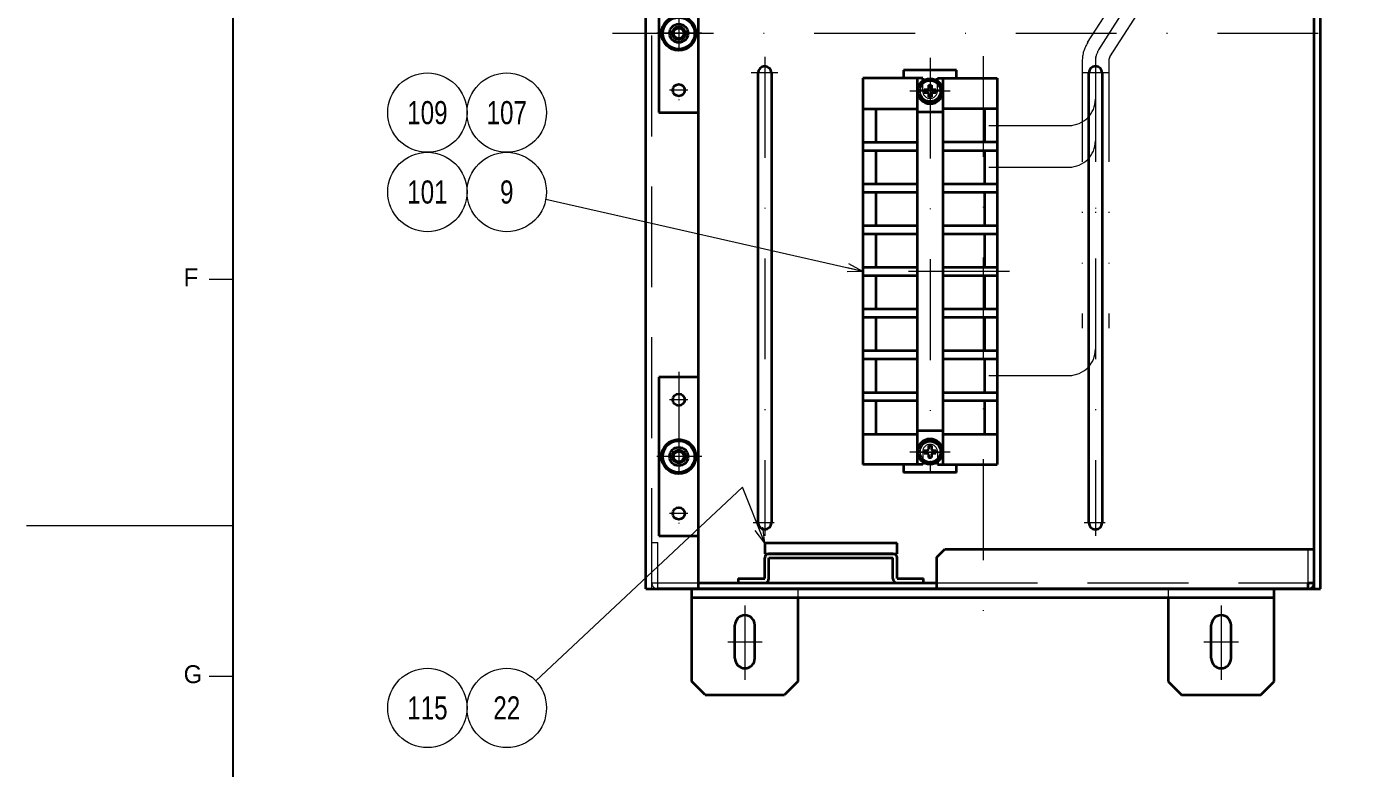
# Model space of a CAD drawing. Header units: millimetres. Extents: x 10 to 832, y 7 to 590.
# Drawn here: x 9.5 to 176.7, y 222.4 to 315.8 of the extents above; entities that cross this region are included whole.
import ezdxf
from ezdxf.enums import TextEntityAlignment as Align

# ---------------------------------------------------------------- set-up
doc = ezdxf.new("R2010")
doc.units = ezdxf.units.MM
for name, pattern in [('DASHDOT', [25.3, 12.7, -6.3, 0, -6.3]), ('DASHED', [19, 12.7, -6.3]), ('DIVIDE', [31.6, 12.7, -6.3, 0, -6.3, 0, -6.3])]:
    doc.linetypes.add(name, pattern=pattern)
for name, color, linetype in [('GR1_02', 7, 'Continuous'), ('GR1_03', 7, 'Continuous'), ('GR1_06', 7, 'Continuous'), ('GR1_09', 7, 'Continuous'), ('GR1_10', 7, 'Continuous'), ('GR1_15', 7, 'Continuous'), ('GR1_17', 7, 'Continuous'), ('図面枠B6M', 7, 'Continuous')]:
    doc.layers.add(name, color=color, linetype=linetype)
doc.styles.add('HG丸ｺﾞｼｯｸM-PRO', font='')
doc.styles.get('HG丸ｺﾞｼｯｸM-PRO').set_extended_font_data('HG丸ｺﾞｼｯｸM-PRO')

# ---------------------------------------------------------------- blocks, each defined once
blk = doc.blocks.new('BLKF023')
at = {"layer": '図面枠B6M', "color": 2, "linetype": 'Continuous', "lineweight": 25}
blk.add_line((35.5, 584), (35.5, 15), dxfattribs=at)
at = {"layer": '図面枠B6M', "color": 4, "linetype": 'Continuous', "lineweight": 13}
for p, q in [((32.5, 284), (35.5, 284)), ((9.5, 253), (35.5, 253)), ((32.5, 234), (35.5, 234))]:
    blk.add_line(p, q, dxfattribs=at)
at = {"layer": '図面枠B6M', "color": 4, "linetype": 'Continuous', "lineweight": 13, "style": 'HG丸ｺﾞｼｯｸM-PRO'}
for s, width, p in [('F', 0.998986, (29.29, 282.45)), ('G', 1.003714, (29.29, 232.45))]:
    blk.add_text(s, height=2.25, dxfattribs=dict(at, width=width)).set_placement(p, align=Align.BOTTOM_LEFT)
blk = doc.blocks.new('BLKF202')
at = {"layer": 'GR1_02', "color": 3, "linetype": 'Continuous', "lineweight": 35}
for p, q in [((87.5, 245), (87.5, 385)), ((87.5, 385), (172.5, 385)), ((94.17, 245), (94.17, 385)), ((171.73, 245), (171.73, 385)), ((172.5, 245), (172.5, 385)), ((87.5, 245), (172.5, 245))]:
    blk.add_line(p, q, dxfattribs=at)
at = {"layer": 'GR1_02', "color": 4, "linetype": 'DASHED', "lineweight": 13}
blk.add_line((88.27, 245), (88.27, 385), dxfattribs=at)
blk = doc.blocks.new('BLKF203')
at = {"layer": 'GR1_02', "color": 4, "linetype": 'DASHED', "lineweight": 13}
for p, q in [((88.27, 250.83), (89.03, 250.83)), ((88.27, 245.77), (88.27, 250.83)), ((89.03, 245.77), (89.03, 250.83)), ((170.97, 245.77), (170.97, 250)), ((88.27, 245.77), (89.03, 245.77)), ((89.03, 245), (89.03, 245.77)), ((89.03, 245.77), (94.17, 245.77)), ((124.17, 245.77), (170.97, 245.77))]:
    blk.add_line(p, q, dxfattribs=at)
at = {"layer": 'GR1_02', "color": 3, "linetype": 'Continuous', "lineweight": 35}
for p, q in [((124.17, 249), (125.17, 250)), ((125.17, 250), (171.73, 250)), ((171.73, 245.77), (171.73, 250)), ((124.17, 245), (124.17, 249)), ((94.17, 245.77), (124.17, 245.77)), ((170.97, 245), (170.97, 245.77)), ((170.97, 245.77), (171.73, 245.77)), ((170.97, 245), (89.03, 245))]:
    blk.add_line(p, q, dxfattribs=at)
at = {"layer": 'GR1_02', "color": 4, "linetype": 'DASHED', "lineweight": 13}
blk.add_arc((89.03, 245.77), 0.767, 180, 270, dxfattribs=at)
at = {"layer": 'GR1_02', "color": 3, "linetype": 'Continuous', "lineweight": 35}
blk.add_arc((170.97, 245.77), 0.767, 270, 0, dxfattribs=at)
blk = doc.blocks.new('BLKF206')
at = {"layer": 'GR1_03', "color": 3, "linetype": 'Continuous', "lineweight": 35}
for p, q in [((94.17, 325), (89.17, 325)), ((89.17, 325), (89.17, 305)), ((94.17, 305), (94.17, 325)), ((89.17, 305), (94.17, 305))]:
    blk.add_line(p, q, dxfattribs=at)
blk = doc.blocks.new('BLKF207')
at = {"layer": 'GR1_03', "color": 3, "linetype": 'Continuous', "lineweight": 35}
for radius in [2.17, 1.17, 0.833, 0.667]:
    blk.add_circle((91.67, 315), radius, dxfattribs=at)
at = {"layer": 'GR1_03', "color": 4, "linetype": 'DASHED', "lineweight": 13}
for radius in [2, 1.97]:
    blk.add_circle((91.67, 315), radius, dxfattribs=at)
blk = doc.blocks.new('BLKF205')
at = {"layer": 'GR1_03', "color": 4, "linetype": 'DASHDOT', "lineweight": 13}
for p, q in [((91.67, 325.67), (91.67, 304.33)), ((92.83, 322.17), (90.5, 322.17)), ((94.59, 315), (88.92, 315)), ((92.83, 307.83), (90.5, 307.83))]:
    blk.add_line(p, q, dxfattribs=at)
at = {"layer": 'GR1_03', "color": 3, "linetype": 'Continuous', "lineweight": 35}
for centre, radius in [((91.67, 322.17), 0.75), ((91.67, 315), 2), ((91.67, 307.83), 0.75)]:
    blk.add_circle(centre, radius, dxfattribs=at)
for name in ['BLKF206', 'BLKF207']:
    blk.add_blockref(name, (0, 0), dxfattribs=at)
blk = doc.blocks.new('BLKF212')
at = {"layer": 'GR1_03', "color": 3, "linetype": 'Continuous', "lineweight": 35}
for p, q in [((94.17, 271.67), (89.17, 271.67)), ((89.17, 271.67), (89.17, 251.67)), ((94.17, 251.67), (94.17, 271.67)), ((89.17, 251.67), (94.17, 251.67))]:
    blk.add_line(p, q, dxfattribs=at)
blk = doc.blocks.new('BLKF213')
at = {"layer": 'GR1_03', "color": 3, "linetype": 'Continuous', "lineweight": 35}
for radius in [2.17, 1.17, 0.833, 0.667]:
    blk.add_circle((91.67, 261.67), radius, dxfattribs=at)
at = {"layer": 'GR1_03', "color": 4, "linetype": 'DASHED', "lineweight": 13}
for radius in [2, 1.97]:
    blk.add_circle((91.67, 261.67), radius, dxfattribs=at)
blk = doc.blocks.new('BLKF211')
at = {"layer": 'GR1_03', "color": 4, "linetype": 'DASHDOT', "lineweight": 13}
for p, q in [((91.67, 272.33), (91.67, 251)), ((92.83, 268.83), (90.5, 268.83)), ((94.59, 261.67), (88.92, 261.67)), ((92.83, 254.5), (90.5, 254.5))]:
    blk.add_line(p, q, dxfattribs=at)
at = {"layer": 'GR1_03', "color": 3, "linetype": 'Continuous', "lineweight": 35}
for centre, radius in [((91.67, 268.83), 0.75), ((91.67, 261.67), 2), ((91.67, 254.5), 0.75)]:
    blk.add_circle(centre, radius, dxfattribs=at)
for name in ['BLKF212', 'BLKF213']:
    blk.add_blockref(name, (0, 0), dxfattribs=at)
blk = doc.blocks.new('BLKF234')
at = {"layer": 'GR1_09', "color": 3, "linetype": 'Continuous', "lineweight": 35}
for p, q in [((118.63, 249.43), (103.03, 249.43)), ((102.5, 246.3), (102.5, 248.9)), ((103.03, 248.9), (118.63, 248.9)), ((103.03, 246.3), (103.03, 248.9)), ((118.63, 246.3), (118.63, 248.9)), ((119.17, 246.3), (119.17, 248.9)), ((99.17, 246.3), (102.5, 246.3)), ((99.17, 246.3), (99.17, 245.77)), ((99.17, 245.77), (102.5, 245.77)), ((119.17, 246.3), (122.5, 246.3)), ((119.17, 245.77), (122.5, 245.77)), ((122.5, 245.77), (122.5, 246.3))]:
    blk.add_line(p, q, dxfattribs=at)
for centre, start, end in [((103.03, 248.9), 90, 180), ((118.63, 248.9), 0, 90), ((102.5, 246.3), 270, 0), ((119.17, 246.3), 180, 270)]:
    blk.add_arc(centre, 0.533, start, end, dxfattribs=at)
blk = doc.blocks.new('BLKF235')
at = {"layer": 'GR1_09', "color": 3, "linetype": 'Continuous', "lineweight": 35}
for p, q in [((119.17, 250.77), (102.5, 250.77)), ((102.5, 250.77), (102.5, 249.43)), ((119.17, 249.43), (119.17, 250.77)), ((102.5, 249.43), (119.17, 249.43))]:
    blk.add_line(p, q, dxfattribs=at)
blk = doc.blocks.new('BLKF290')
at = {"layer": 'GR1_02', "color": 4, "linetype": 'DASHDOT', "lineweight": 13}
for p, q in [((160, 242.92), (160, 233.56)), ((157.83, 238.33), (162.17, 238.33))]:
    blk.add_line(p, q, dxfattribs=at)
at = {"layer": 'GR1_02', "color": 3, "linetype": 'Continuous', "lineweight": 35}
for p, q in [((158.75, 236.25), (158.75, 240.42)), ((161.25, 236.25), (161.25, 240.42))]:
    blk.add_line(p, q, dxfattribs=at)
for centre, start, end in [((160, 240.42), 0, 180), ((160, 236.25), 180, 0)]:
    blk.add_arc(centre, 1.25, start, end, dxfattribs=at)
blk = doc.blocks.new('BLKF291')
at = {"layer": 'GR1_02', "color": 4, "linetype": 'DASHDOT', "lineweight": 13}
for p, q in [((100, 242.92), (100, 233.56)), ((97.83, 238.33), (102.17, 238.33))]:
    blk.add_line(p, q, dxfattribs=at)
at = {"layer": 'GR1_02', "color": 3, "linetype": 'Continuous', "lineweight": 35}
for p, q in [((98.75, 236.25), (98.75, 240.42)), ((101.25, 236.25), (101.25, 240.42))]:
    blk.add_line(p, q, dxfattribs=at)
for centre, start, end in [((100, 240.42), 0, 180), ((100, 236.25), 180, 0)]:
    blk.add_arc(centre, 1.25, start, end, dxfattribs=at)
blk = doc.blocks.new('BLKF289')
at = {"layer": 'GR1_02', "color": 3, "linetype": 'Continuous', "lineweight": 35}
for p, q in [((93.33, 233.33), (93.33, 245)), ((93.33, 245), (166.67, 245)), ((166.67, 233.33), (166.67, 245)), ((93.33, 243.93), (166.67, 243.93)), ((106.67, 243.93), (106.67, 233.33)), ((153.33, 243.93), (153.33, 233.33)), ((95, 231.67), (93.33, 233.33)), ((106.67, 233.33), (105, 231.67)), ((153.33, 233.33), (155, 231.67)), ((165, 231.67), (166.67, 233.33)), ((95, 231.67), (105, 231.67)), ((155, 231.67), (165, 231.67))]:
    blk.add_line(p, q, dxfattribs=at)
at = {"layer": 'GR1_02', "color": 4, "linetype": 'DASHED', "lineweight": 13}
for p, q in [((106.67, 245), (106.67, 243.93)), ((153.33, 245), (153.33, 243.93))]:
    blk.add_line(p, q, dxfattribs=at)
at = {"layer": 'GR1_02', "color": 3, "linetype": 'Continuous', "lineweight": 35}
for name in ['BLKF291', 'BLKF290']:
    blk.add_blockref(name, (0, 0), dxfattribs=at)
blk = doc.blocks.new('BLKF300')
at = {"layer": 'GR1_06', "color": 4, "linetype": 'DASHDOT', "lineweight": 13}
for p, q in [((123.33, 311.92), (123.33, 259.84)), ((120.79, 307.73), (125.87, 307.73)), ((133.33, 285), (113.33, 285)), ((120.79, 262.27), (125.87, 262.27))]:
    blk.add_line(p, q, dxfattribs=at)
at = {"layer": 'GR1_06', "color": 3, "linetype": 'Continuous', "lineweight": 35}
for p, q in [((114.87, 309.34), (114.87, 260.66)), ((122.4, 309.34), (114.87, 309.34)), ((121.72, 309.34), (121.72, 260.66)), ((122.4, 309.01), (122.4, 309.34)), ((124.26, 309.34), (131.8, 309.34)), ((124.26, 309.01), (124.26, 309.34)), ((124.94, 309.34), (124.94, 260.66)), ((131.8, 309.34), (131.8, 260.66)), ((114.87, 305.49), (121.72, 305.49)), ((116.48, 305.49), (116.48, 301.26)), ((124.94, 305.07), (121.72, 305.07)), ((131.8, 305.49), (124.94, 305.49)), ((130.19, 305.49), (130.19, 301.26)), ((114.87, 301.26), (121.72, 301.26)), ((131.8, 301.26), (124.94, 301.26)), ((114.87, 300.24), (121.72, 300.24)), ((116.48, 300.24), (116.48, 296.01)), ((124.94, 300.24), (131.8, 300.24)), ((130.19, 300.24), (130.19, 296.01)), ((114.87, 296.01), (121.72, 296.01)), ((124.94, 296.01), (131.8, 296.01)), ((114.87, 294.99), (121.72, 294.99)), ((116.48, 294.99), (116.48, 290.76)), ((124.94, 294.99), (131.8, 294.99)), ((130.19, 294.99), (130.19, 290.76)), ((114.87, 290.76), (121.72, 290.76)), ((114.87, 289.74), (121.72, 289.74)), ((116.48, 289.74), (116.48, 285.51)), ((124.94, 290.76), (131.8, 290.76)), ((124.94, 289.74), (131.8, 289.74)), ((130.19, 289.74), (130.19, 285.51)), ((114.87, 285.51), (121.72, 285.51)), ((114.87, 284.49), (121.72, 284.49)), ((116.48, 284.49), (116.48, 280.26)), ((124.94, 285.51), (131.8, 285.51)), ((124.94, 284.49), (131.8, 284.49)), ((130.19, 284.49), (130.19, 280.26)), ((114.87, 280.26), (121.72, 280.26)), ((114.87, 279.24), (121.72, 279.24)), ((116.48, 279.24), (116.48, 275.01)), ((124.94, 280.26), (131.8, 280.26)), ((124.94, 279.24), (131.8, 279.24)), ((130.19, 279.24), (130.19, 275.01)), ((114.87, 275.01), (121.72, 275.01)), ((124.94, 275.01), (131.8, 275.01)), ((114.87, 273.99), (121.72, 273.99)), ((116.48, 273.99), (116.48, 269.76)), ((124.94, 273.99), (131.8, 273.99)), ((130.19, 273.99), (130.19, 269.76)), ((114.87, 269.76), (121.72, 269.76)), ((124.94, 269.76), (131.8, 269.76)), ((114.87, 268.74), (121.72, 268.74)), ((116.48, 268.74), (116.48, 264.51)), ((124.94, 268.74), (131.8, 268.74)), ((130.19, 268.74), (130.19, 264.51)), ((114.87, 264.51), (121.72, 264.51)), ((124.94, 264.93), (121.72, 264.93)), ((124.94, 264.51), (131.8, 264.51)), ((122.4, 260.99), (122.4, 260.66)), ((124.26, 260.99), (124.26, 260.66)), ((120.26, 260.66), (114.87, 260.66)), ((122.4, 260.66), (120.26, 260.66)), ((124.26, 260.66), (131.8, 260.66))]:
    blk.add_line(p, q, dxfattribs=at)
at = {"layer": 'GR1_06', "color": 4, "linetype": 'DASHED', "lineweight": 13}
for p, q in [((122.4, 307.73), (122.4, 309.01)), ((124.26, 307.73), (124.26, 309.01)), ((122.4, 262.27), (122.4, 260.99)), ((124.26, 262.27), (124.26, 260.99))]:
    blk.add_line(p, q, dxfattribs=at)
at = {"layer": 'GR1_06', "color": 3, "linetype": 'Continuous', "lineweight": 35}
for centre, start, end in [((123.33, 307.73), 180, 0), ((123.33, 262.27), 0, 180)]:
    blk.add_arc(centre, 1.61, start, end, dxfattribs=at)
at = {"layer": 'GR1_06', "color": 4, "linetype": 'DASHED', "lineweight": 13}
for centre, start, end in [((123.33, 307.73), 180, 0), ((123.33, 262.27), 0, 180)]:
    blk.add_arc(centre, 0.931, start, end, dxfattribs=at)
blk = doc.blocks.new('FXTIP_ARROW_S')
at = {"color": 0, "linetype": 'Continuous', "lineweight": -2}
for q in [(-1, 0), (-0.966, 0.259), (-0.966, -0.259)]:
    blk.add_line((0, 0), q, dxfattribs=at)
blk = doc.blocks.new('BLKF360')
at = {"layer": 'GR1_10', "color": 3, "linetype": 'Continuous', "lineweight": 35}
for p, q in [((122.6, 307.92), (122.6, 307.55)), ((122.6, 307.92), (122.97, 307.92)), ((123.15, 308.47), (123.52, 308.47)), ((123.15, 308.47), (123.15, 308.1)), ((123.52, 308.47), (123.52, 308.1)), ((123.7, 307.92), (124.07, 307.92)), ((124.07, 307.92), (124.07, 307.55)), ((122.6, 307.55), (122.97, 307.55)), ((123.15, 307.37), (123.15, 307)), ((123.15, 307), (123.52, 307)), ((123.52, 307.37), (123.52, 307)), ((123.7, 307.55), (124.07, 307.55))]:
    blk.add_line(p, q, dxfattribs=at)
for radius in [1.58, 1.33]:
    blk.add_circle((123.33, 307.73), radius, dxfattribs=at)
for centre, start, end in [((122.97, 308.1), 270, 0), ((123.7, 308.1), 180, 270), ((122.97, 307.37), 0, 90), ((123.7, 307.37), 90, 180)]:
    blk.add_arc(centre, 0.183, start, end, dxfattribs=at)
blk = doc.blocks.new('BLKF361')
at = {"layer": 'GR1_10', "color": 3, "linetype": 'Continuous', "lineweight": 35}
for p, q in [((123.15, 263), (123.52, 263)), ((123.15, 263), (123.15, 262.63)), ((123.52, 263), (123.52, 262.63)), ((122.6, 262.45), (122.6, 262.08)), ((122.6, 262.45), (122.97, 262.45)), ((122.6, 262.08), (122.97, 262.08)), ((123.15, 261.9), (123.15, 261.53)), ((123.15, 261.53), (123.52, 261.53)), ((123.52, 261.9), (123.52, 261.53)), ((123.7, 262.45), (124.07, 262.45)), ((123.7, 262.08), (124.07, 262.08)), ((124.07, 262.45), (124.07, 262.08))]:
    blk.add_line(p, q, dxfattribs=at)
for radius in [1.58, 1.33]:
    blk.add_circle((123.33, 262.27), radius, dxfattribs=at)
for centre, start, end in [((122.97, 262.63), 270, 0), ((123.7, 262.63), 180, 270), ((122.97, 261.9), 0, 90), ((123.7, 261.9), 90, 180)]:
    blk.add_arc(centre, 0.183, start, end, dxfattribs=at)
blk = doc.blocks.new('BLKF451')
at = {"layer": 'GR1_02', "color": 3, "linetype": 'Continuous', "lineweight": 35}
for p, q in [((101.67, 253.33), (101.67, 310)), ((103.33, 310), (103.33, 253.33))]:
    blk.add_line(p, q, dxfattribs=at)
for centre, start, end in [((102.5, 310), 0, 180), ((102.5, 253.33), 180, 0)]:
    blk.add_arc(centre, 0.833, start, end, dxfattribs=at)
blk = doc.blocks.new('BLKF450')
at = {"layer": 'GR1_02', "color": 4, "linetype": 'DASHDOT', "lineweight": 13}
for p, q in [((102.5, 312.02), (102.5, 251.69)), ((104.16, 310), (100.81, 310)), ((103.7, 253.33), (101.06, 253.33))]:
    blk.add_line(p, q, dxfattribs=at)
at = {"layer": 'GR1_02', "color": 3, "linetype": 'Continuous', "lineweight": 35}
blk.add_blockref('BLKF451', (0, 0), dxfattribs=at)
blk = doc.blocks.new('BLKF453')
at = {"layer": 'GR1_02', "color": 3, "linetype": 'Continuous', "lineweight": 35}
for p, q in [((143.33, 253.33), (143.33, 310)), ((145, 310), (145, 253.33))]:
    blk.add_line(p, q, dxfattribs=at)
for centre, start, end in [((144.17, 310), 0, 180), ((144.17, 253.33), 180, 0)]:
    blk.add_arc(centre, 0.833, start, end, dxfattribs=at)
blk = doc.blocks.new('BLKF452')
at = {"layer": 'GR1_02', "color": 4, "linetype": 'DASHDOT', "lineweight": 13}
for p, q in [((144.17, 312.02), (144.17, 251.69)), ((145.83, 310), (142.48, 310)), ((145.37, 253.33), (142.72, 253.33))]:
    blk.add_line(p, q, dxfattribs=at)
at = {"layer": 'GR1_02', "color": 3, "linetype": 'Continuous', "lineweight": 35}
blk.add_blockref('BLKF453', (0, 0), dxfattribs=at)
blk = doc.blocks.new('BLKF466')
at = {"layer": 'GR1_02', "color": 3, "linetype": 'Continuous', "lineweight": 35}
for p, q in [((120, 310.33), (120, 309.34)), ((126.67, 310.33), (120, 310.33)), ((126.67, 309.34), (126.67, 310.33)), ((120, 260.66), (120, 259.67)), ((126.67, 259.67), (120, 259.67)), ((126.67, 259.67), (126.67, 260.66))]:
    blk.add_line(p, q, dxfattribs=at)

msp = doc.modelspace()

# ---------------------------------------------------------------- linework, layer by layer
at = {"layer": 'GR1_02', "color": 4, "linetype": 'DASHDOT', "lineweight": 13}
for p, q in [((130, 388.33), (130, 241.67)), ((83.33, 315), (176.67, 315)), ((125.03, 307.83), (121.64, 307.83)), ((125.03, 262.17), (121.64, 262.17))]:
    msp.add_line(p, q, dxfattribs=at)
at = {"layer": 'GR1_15', "color": 4, "linetype": 'Continuous', "lineweight": 13}
for p, q in [((114.87, 285), (74.91, 294.05)), ((99.69, 257.83), (73.65, 233.42)), ((102.5, 250.77), (99.69, 257.83))]:
    msp.add_line(p, q, dxfattribs=at)
for centre in [(60, 305), (70, 305), (60, 295), (70, 295), (60, 230), (70, 230)]:
    msp.add_circle(centre, 5, dxfattribs=at)
at = {"layer": 'GR1_17', "color": 4, "linetype": 'DIVIDE', "lineweight": 13}
for p, q in [((143.18, 313.83), (149.01, 322.92)), ((145.99, 312.03), (151.82, 321.13)), ((142.5, 311.49), (142.5, 277.85)), ((144.17, 311.49), (144.17, 275.21)), ((145.83, 311.49), (145.83, 277.85)), ((130.75, 303.37), (140.83, 303.37)), ((130.75, 298.12), (140.83, 298.12)), ((130.75, 271.88), (140.83, 271.88))]:
    msp.add_line(p, q, dxfattribs=at)
at = {"layer": 'GR1_17', "color": 4, "linetype": 'DASHDOT', "lineweight": 13}
msp.add_line((144.59, 312.93), (150.41, 322.03), dxfattribs=at)
at = {"layer": 'GR1_17', "color": 4, "linetype": 'DIVIDE', "lineweight": 13}
for centre, radius, start, end in [((146.83, 311.49), 4.33, 147.3614, 180), ((146.83, 311.49), 1, 147.3614, 180), ((140.83, 306.71), 3.33, 270, 0), ((140.83, 301.46), 3.33, 270, 0), ((140.83, 275.21), 3.33, 270, 0)]:
    msp.add_arc(centre, radius, start, end, dxfattribs=at)
at = {"layer": 'GR1_17', "color": 4, "linetype": 'DASHDOT', "lineweight": 13}
msp.add_arc((146.83, 311.49), 2.67, 147.3614, 180, dxfattribs=at)

# ---------------------------------------------------------------- block references
at = {"layer": 'GR1_02', "color": 3, "linetype": 'Continuous', "lineweight": 35}
for name in ['BLKF202', 'BLKF466', 'BLKF289']:
    msp.add_blockref(name, (0, 0), dxfattribs=at)
at = {"layer": 'GR1_02', "color": 4, "linetype": 'DASHDOT', "lineweight": 13}
for name in ['BLKF450', 'BLKF452']:
    msp.add_blockref(name, (0, 0), dxfattribs=at)
at = {"layer": 'GR1_02', "color": 3, "linetype": 'DASHED', "lineweight": 13}
msp.add_blockref('BLKF203', (0, 0), dxfattribs=at)
at = {"layer": 'GR1_03', "color": 3, "linetype": 'Continuous', "lineweight": 35}
for name in ['BLKF205', 'BLKF211']:
    msp.add_blockref(name, (0, 0), dxfattribs=at)
at = {"layer": 'GR1_06', "color": 3, "linetype": 'Continuous', "lineweight": 35}
msp.add_blockref('BLKF300', (0, 0), dxfattribs=at)
at = {"layer": 'GR1_09', "color": 3, "linetype": 'Continuous', "lineweight": 35}
for name in ['BLKF235', 'BLKF234']:
    msp.add_blockref(name, (0, 0), dxfattribs=at)
at = {"layer": 'GR1_10', "color": 3, "linetype": 'Continuous', "lineweight": 35}
for name in ['BLKF360', 'BLKF361']:
    msp.add_blockref(name, (0, 0), dxfattribs=at)
at = {"layer": 'GR1_15', "color": 4, "linetype": 'Continuous', "lineweight": 13, "xscale": 2, "yscale": 2}
for p, rotation in [((114.87, 285), 347.2419554120573), ((102.5, 250.77), 291.7097948636627)]:
    msp.add_blockref('FXTIP_ARROW_S', p, dxfattribs=dict(at, rotation=rotation))
at = {"layer": '図面枠B6M', "color": 4, "linetype": 'Continuous', "lineweight": 13}
msp.add_blockref('BLKF023', (0, 0), dxfattribs=at)

# ---------------------------------------------------------------- texts
at = {"layer": 'GR1_15', "color": 3, "linetype": 'Continuous', "lineweight": 35, "style": 'HG丸ｺﾞｼｯｸM-PRO', "width": 0.784542}
for s, height, p in [('109', 2.909, (60, 305)), ('107', 2.909, (70, 305)), ('101', 2.909, (60, 295)), ('9', 2.91, (70, 295)), ('115', 2.909, (60, 230)), ('22', 2.909, (70, 230))]:
    msp.add_text(s, height=height, rotation=0, dxfattribs=at).set_placement(p, align=Align.MIDDLE_CENTER)

doc.saveas('drawing.dxf')
